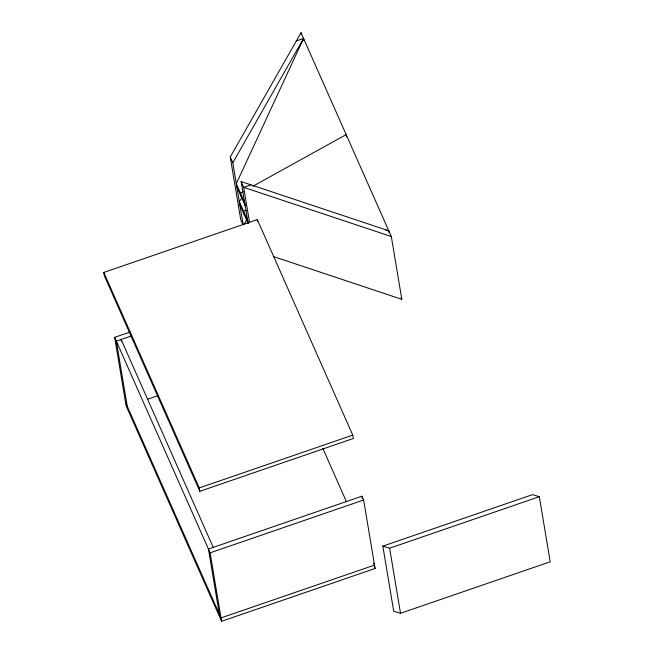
<?xml version="1.0" encoding="UTF-8"?>
<svg xmlns="http://www.w3.org/2000/svg" width="654" height="654" viewBox="0 0 654 654"><rect width="100%" height="100%" fill="white"/><g stroke="black" fill="none" stroke-linecap="round" stroke-linejoin="round"><path stroke-width="0.98" d="M236.307 183.733L244.637 202.536L245.152 205.65L236.822 186.84L236.29 183.733L303.562 38.447L296.327 40.94M242.945 224.763L240.762 219.834L230.249 157.034L301.012 32.7L391.313 236.527L401.818 299.328L273.486 256.572M243.141 224.592L232.799 162.789L303.562 38.447L303.955 40.785M243.811 224.706L246.82 219.417M239.282 201.53L247.613 220.333L248.128 223.447L239.805 204.645L239.282 201.53L242.25 197.394M243.124 191.663L240.459 193.134L240.991 196.249M252.894 186.251L346.162 134.618L346.555 136.948M250.915 184.853L243.672 187.338L249.517 222.229M103.79 272.448L257.316 219.621L352.776 435.114L353.34 438.491L199.822 491.309L104.354 275.816L103.79 272.448L199.257 487.941L199.822 491.309M219.319 614.114L208.43 549.025L361.948 496.198L363.64 500.008L375.094 568.473L221.575 621.3L126.108 405.807L114.654 337.341L130.105 332.028M131.789 335.837L116.338 341.151L127.236 406.248M147.51 399.267L158.129 395.613M199.257 487.941L352.776 435.114M221.575 621.3L210.114 552.834L363.64 500.008M382.827 546.147L532.511 494.645L539.313 496.697L550.21 561.794L400.526 613.297L393.716 611.245L382.827 546.147L389.629 548.199L539.313 496.697M246.468 210.49L243.443 210.931L243.958 214.046M385.762 230.192L388.762 230.78L389.097 232.775M248.136 223.455L241.13 181.591L388.762 230.78M391.313 236.527L243.672 187.338L241.13 181.591M401.09 297.684L401.818 299.328M230.249 157.034L232.799 162.789M322.872 448.497L346.424 501.667M373.704 563.241L374.529 565.105L221.011 617.924L125.543 402.431M374.268 566.609L375.094 568.473M213.22 547.373L121.137 339.5L121.472 341.502M114.654 337.341L210.114 552.834M389.629 548.199L400.526 613.297M301.012 32.7L301.347 34.695M361.948 496.198L362.283 498.201M257.316 219.621L257.594 221.314"/></g></svg>
